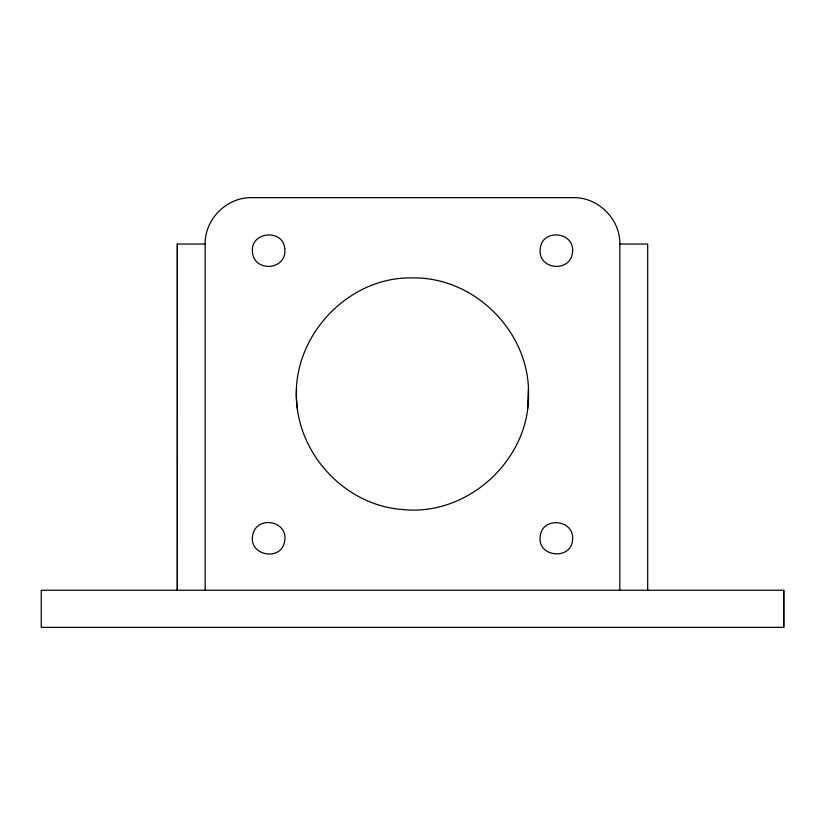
<?xml version="1.0" encoding="UTF-8"?>
<svg xmlns="http://www.w3.org/2000/svg" width="825" height="825" viewBox="0 0 825 825"><rect width="100%" height="100%" fill="white"/><g stroke="black" fill="none" stroke-linecap="round" stroke-linejoin="round"><path stroke-width="1.24" d="M177.354 244.045L177.323 590.236L177.323 244.045L205.167 244.045C204.693 219.233 226.762 197.175 251.573 197.639L573.427 197.639C598.238 197.165 620.307 219.233 619.833 244.045L619.833 590.236M783.75 627.361L783.75 590.236L41.25 590.236L41.25 627.361L783.75 627.361L783.75 590.236M296.588 389.018C293.05 449.109 342.561 505.405 402.662 509.53C467.961 516.512 529.918 459.566 528.516 393.938C529.619 331.928 474.53 276.818 412.5 277.922C345.005 276.365 287.306 341.921 297.423 408.674M527.577 408.674L528.413 389.018M619.833 244.045L647.677 244.045L647.677 590.236M205.167 244.045L205.167 590.236M252.532 536.281C249.315 555.627 280.974 561.608 284.522 541.767C289.224 520.163 255.245 514.697 252.532 536.281M284.749 248.562C287.688 270.373 253.254 273.137 252.409 251.316C250.841 231.443 282.985 228.608 284.749 248.562M572.591 539.034C572.303 560.68 536.879 557.638 540.251 536.281C542.035 516.233 574.179 519.461 572.591 539.034M572.591 251.316C571.746 273.137 537.312 270.373 540.251 248.562C542.015 228.608 574.159 231.443 572.591 251.316"/></g></svg>
